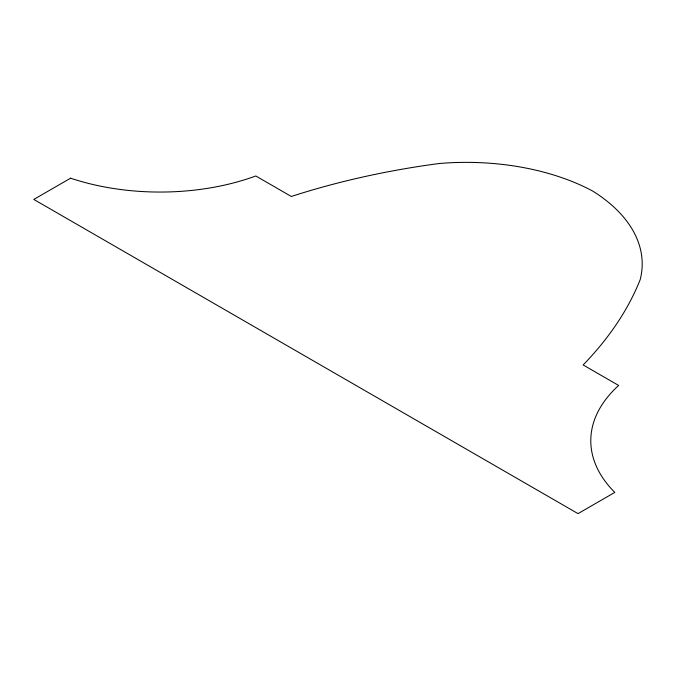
<?xml version="1.0" encoding="UTF-8"?>
<svg xmlns="http://www.w3.org/2000/svg" width="676" height="676" viewBox="0 0 676 676"><rect width="100%" height="100%" fill="white"/><g stroke="black" fill="none" stroke-linecap="round" stroke-linejoin="round"><path stroke-width="1.01" d="M70.574 178.194L33.8 199.428L578.022 513.625L614.797 492.398A178.667 103.149 0 0 1 618.633 385.447L583.135 364.955A556.796 321.463 0 0 0 640.197 279.644A185.638 107.18 0 0 0 592.59 191.012A185.638 107.18 0 0 0 439.07 163.524A556.796 321.463 0 0 0 291.305 196.471L255.815 175.98A178.667 103.149 0 0 1 70.574 178.194"/></g></svg>
